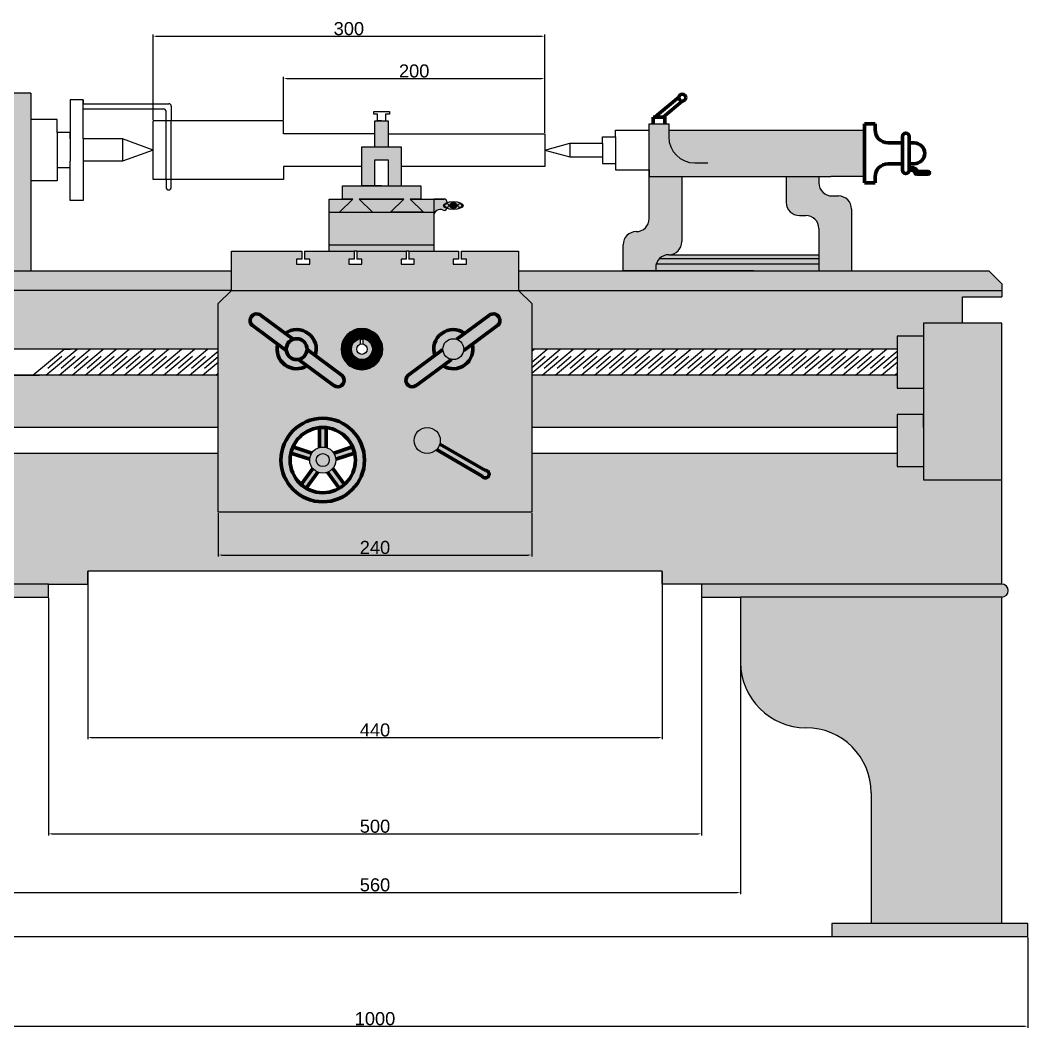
# Model space of a CAD drawing. Header units: millimetres. Extents: x 1490 to 5946, y 485 to 2657.
# Drawn here: x 3081 to 3853, y 1231 to 2003 of the extents above; entities that cross this region are included whole.
import ezdxf

# ---------------------------------------------------------------- set-up
doc = ezdxf.new("R2010")
doc.units = ezdxf.units.MM
for name, color, linetype in [('dead end', 5, 'Continuous'), ('gears', 210, 'Continuous'), ('job', 2, 'Continuous')]:
    doc.layers.add(name, color=color, linetype=linetype)
doc.layers.add('ends', color=4, linetype='Continuous', lineweight=106)
doc.styles.get("Standard").update_dxf_attribs({"font": 'arial.ttf'})
doc.dimstyles.new('ISO-25', dxfattribs={"dimtxt": 10, "dimasz": 2.5, "dimexe": 1.25, "dimexo": 0.625, "dimtad": 1, "dimtxsty": 'Standard', "dimcen": 2.5, "dimadec": 0, "dimazin": 0, "dimtfac": 1, "dimtmove": 0, "dimatfit": 3, "dimfxl": 1, "dimarcsym": 0})

# ---------------------------------------------------------------- blocks, each defined once
blk = doc.blocks.new('*U7')
for p, q in [((-2.5, 7.6), (-2.5, -7.6)), ((2.5, 7.6), (2.5, -7.6))]:
    blk.add_line(p, q)
blk = doc.blocks.new('*U8')
at = {"layer": 'ends', "color": 0, "linetype": 'ByBlock', "lineweight": -2, "transparency": 16777216}
blk.add_blockref('*U7', (3312.65, 1683.05), dxfattribs=at)
for p, rotation in [((3296.21, 1671.11), 72), ((3329.08, 1671.11), 288), ((3302.49, 1651.8), 144), ((3322.8, 1651.8), 216)]:
    blk.add_blockref('*U7', p, dxfattribs=dict(at, rotation=rotation))
blk = doc.blocks.new('*U9')
blk.add_line((0, -2.5), (0, 2.5))
blk = doc.blocks.new('*U10')
at = {"layer": 'ends', "color": 0, "linetype": 'ByBlock', "lineweight": -2, "transparency": 16777216}
for p, rotation in [((3335.62, 1758.58), 42.00000000000001), ((3336.47, 1759.27), 36), ((3337.4, 1759.87), 30), ((3338.37, 1760.37), 23.99999999999997), ((3339.4, 1760.76), 17.99999999999999), ((3340.46, 1761.05), 11.99999999999999), ((3341.55, 1761.22), 5.999999999999904), ((3343.74, 1761.22), 354.0000000000001), ((3344.83, 1761.05), 348.0000000000001), ((3345.89, 1760.76), 342), ((3346.92, 1760.37), 336), ((3347.9, 1759.87), 329.9999999999999), ((3348.82, 1759.27), 324), ((3349.67, 1758.58), 318), ((3332.37, 1752.96), 77.99999999999999), ((3332.66, 1754.02), 72), ((3333.05, 1755.05), 66.00000000000001), ((3333.55, 1756.02), 59.99999999999999), ((3334.15, 1756.95), 54), ((3334.84, 1757.8), 47.99999999999999), ((3350.45, 1757.8), 312), ((3351.14, 1756.95), 306), ((3351.74, 1756.02), 299.9999999999999), ((3352.24, 1755.05), 294), ((3352.63, 1754.02), 288), ((3352.92, 1752.96), 282), ((3332.15, 1750.77), 90), ((3332.2, 1751.87), 84.00000000000003), ((3332.2, 1749.68), 95.99999999999999), ((3332.37, 1748.59), 102), ((3332.66, 1747.53), 108), ((3333.05, 1746.5), 114), ((3333.55, 1745.52), 120), ((3334.15, 1744.6), 126), ((3334.84, 1743.75), 132), ((3335.62, 1742.97), 138), ((3349.67, 1742.97), 222.0000000000001), ((3350.45, 1743.75), 228), ((3351.14, 1744.6), 234), ((3351.74, 1745.52), 240), ((3352.24, 1746.5), 246), ((3352.63, 1747.53), 252), ((3352.92, 1748.59), 258), ((3353.09, 1751.87), 276.0000000000001), ((3353.09, 1749.68), 264), ((3353.15, 1750.77), 270), ((3336.47, 1742.28), 144), ((3337.4, 1741.68), 150), ((3338.37, 1741.18), 156), ((3339.4, 1740.79), 162), ((3340.46, 1740.5), 168.0000000000001), ((3341.55, 1740.33), 174), ((3342.65, 1740.27), 180), ((3343.74, 1740.33), 186), ((3344.83, 1740.5), 192), ((3345.89, 1740.79), 198), ((3346.92, 1741.18), 204), ((3347.9, 1741.68), 210), ((3348.82, 1742.28), 216)]:
    blk.add_blockref('*U9', p, dxfattribs=dict(at, rotation=rotation))
blk.add_blockref('*U9', (3342.65, 1761.27), dxfattribs=at)
blk = doc.blocks.new('*D97')
at = {"color": 0, "lineweight": -2, "transparency": 16777216}
for p, q in [((2852.65, 1300.15), (2852.65, 1230.83)), ((3852.65, 1300.15), (3852.65, 1230.83)), ((2855.15, 1232.08), (3850.15, 1232.08))]:
    blk.add_line(p, q, dxfattribs=at)
at = {"color": 0, "transparency": 16777216}
for points in [[(2855.15, 1232.5), (2855.15, 1231.66), (2852.65, 1232.08)], [(3850.15, 1232.5), (3850.15, 1231.66), (3852.65, 1232.08)]]:
    blk.add_solid(points, dxfattribs=at)
at = {"layer": 'Defpoints', "color": 0, "transparency": 16777216}
for p in [(2852.65, 1300.77), (3852.65, 1300.77), (3852.65, 1232.08)]:
    blk.add_point(p, dxfattribs=at)
at = {"color": 0, "transparency": 16777216, "insert": (3352.65, 1237.81), "char_height": 10, "attachment_point": 5}
blk.add_mtext('1000', dxfattribs=at)
blk = doc.blocks.new('*D98')
at = {"color": 0, "lineweight": -2, "transparency": 16777216}
for p, q in [((3132.65, 1580.15), (3132.65, 1452.01)), ((3572.65, 1580.15), (3572.65, 1452.01)), ((3135.15, 1453.26), (3570.15, 1453.26))]:
    blk.add_line(p, q, dxfattribs=at)
at = {"color": 0, "transparency": 16777216}
for points in [[(3135.15, 1453.67), (3135.15, 1452.84), (3132.65, 1453.26)], [(3570.15, 1453.67), (3570.15, 1452.84), (3572.65, 1453.26)]]:
    blk.add_solid(points, dxfattribs=at)
at = {"layer": 'Defpoints', "color": 0, "transparency": 16777216}
for p in [(3132.65, 1580.77), (3572.65, 1580.77), (3572.65, 1453.26)]:
    blk.add_point(p, dxfattribs=at)
at = {"color": 0, "transparency": 16777216, "insert": (3352.65, 1458.99), "char_height": 10, "attachment_point": 5}
blk.add_mtext('440', dxfattribs=at)
blk = doc.blocks.new('*D99')
at = {"color": 0, "lineweight": -2, "transparency": 16777216}
for p, q in [((3102.65, 1560.15), (3102.65, 1378.24)), ((3602.65, 1560.15), (3602.65, 1378.24)), ((3105.15, 1379.49), (3600.15, 1379.49))]:
    blk.add_line(p, q, dxfattribs=at)
at = {"color": 0, "transparency": 16777216}
for points in [[(3105.15, 1379.91), (3105.15, 1379.07), (3102.65, 1379.49)], [(3600.15, 1379.91), (3600.15, 1379.07), (3602.65, 1379.49)]]:
    blk.add_solid(points, dxfattribs=at)
at = {"layer": 'Defpoints', "color": 0, "transparency": 16777216}
for p in [(3102.65, 1560.77), (3602.65, 1560.77), (3602.65, 1379.49)]:
    blk.add_point(p, dxfattribs=at)
at = {"color": 0, "transparency": 16777216, "insert": (3352.65, 1385.22), "char_height": 10, "attachment_point": 5}
blk.add_mtext('500', dxfattribs=at)
blk = doc.blocks.new('*D100')
at = {"color": 0, "lineweight": -2, "transparency": 16777216}
for p, q in [((3072.65, 1560.15), (3072.65, 1333.34)), ((3632.65, 1560.15), (3632.65, 1333.34)), ((3075.15, 1334.59), (3630.15, 1334.59))]:
    blk.add_line(p, q, dxfattribs=at)
at = {"color": 0, "transparency": 16777216}
for points in [[(3075.15, 1335.01), (3075.15, 1334.17), (3072.65, 1334.59)], [(3630.15, 1335.01), (3630.15, 1334.17), (3632.65, 1334.59)]]:
    blk.add_solid(points, dxfattribs=at)
at = {"layer": 'Defpoints', "color": 0, "transparency": 16777216}
for p in [(3072.65, 1560.77), (3632.65, 1560.77), (3632.65, 1334.59)]:
    blk.add_point(p, dxfattribs=at)
at = {"color": 0, "transparency": 16777216, "insert": (3352.65, 1340.32), "char_height": 10, "attachment_point": 5}
blk.add_mtext('560', dxfattribs=at)
blk = doc.blocks.new('*D101')
at = {"color": 0, "lineweight": -2, "transparency": 16777216}
for p, q in [((3232.65, 1625.15), (3232.65, 1591.8)), ((3472.65, 1625.15), (3472.65, 1591.8)), ((3235.15, 1593.05), (3470.15, 1593.05))]:
    blk.add_line(p, q, dxfattribs=at)
at = {"color": 0, "transparency": 16777216}
for points in [[(3235.15, 1593.47), (3235.15, 1592.64), (3232.65, 1593.05)], [(3470.15, 1593.47), (3470.15, 1592.64), (3472.65, 1593.05)]]:
    blk.add_solid(points, dxfattribs=at)
at = {"layer": 'Defpoints', "color": 0, "transparency": 16777216}
for p in [(3232.65, 1625.77), (3472.65, 1625.77), (3472.65, 1593.05)]:
    blk.add_point(p, dxfattribs=at)
at = {"color": 0, "transparency": 16777216, "insert": (3352.65, 1598.79), "char_height": 10, "attachment_point": 5}
blk.add_mtext('240', dxfattribs=at)
blk = doc.blocks.new('*D113')
at = {"color": 0, "lineweight": -2, "transparency": 16777216}
for p, q in [((3182.65, 1926.4), (3182.65, 1991.75)), ((3482.65, 1916.4), (3482.65, 1991.75)), ((3185.15, 1990.5), (3480.15, 1990.5))]:
    blk.add_line(p, q, dxfattribs=at)
at = {"color": 0, "transparency": 16777216}
for points in [[(3185.15, 1990.92), (3185.15, 1990.09), (3182.65, 1990.5)], [(3480.15, 1990.92), (3480.15, 1990.09), (3482.65, 1990.5)]]:
    blk.add_solid(points, dxfattribs=at)
at = {"layer": 'Defpoints', "color": 0, "transparency": 16777216}
for p in [(3482.65, 1990.5), (3182.65, 1925.77), (3482.65, 1915.77)]:
    blk.add_point(p, dxfattribs=at)
at = {"color": 0, "transparency": 16777216, "insert": (3332.65, 1996.24), "char_height": 10, "attachment_point": 5}
blk.add_mtext('300', dxfattribs=at)
blk = doc.blocks.new('*D114')
at = {"color": 0, "lineweight": -2, "transparency": 16777216}
for p, q in [((3282.65, 1926.4), (3282.65, 1959.33)), ((3285.15, 1958.08), (3480.15, 1958.08)), ((3482.65, 1916.4), (3482.65, 1959.33))]:
    blk.add_line(p, q, dxfattribs=at)
at = {"color": 0, "transparency": 16777216}
for points in [[(3285.15, 1958.5), (3285.15, 1957.66), (3282.65, 1958.08)], [(3480.15, 1958.5), (3480.15, 1957.66), (3482.65, 1958.08)]]:
    blk.add_solid(points, dxfattribs=at)
at = {"layer": 'Defpoints', "color": 0, "transparency": 16777216}
for p in [(3482.65, 1958.08), (3282.65, 1925.77), (3482.65, 1915.77)]:
    blk.add_point(p, dxfattribs=at)
at = {"color": 0, "transparency": 16777216, "insert": (3382.65, 1963.81), "char_height": 10, "attachment_point": 5}
blk.add_mtext('200', dxfattribs=at)

msp = doc.modelspace()

# ---------------------------------------------------------------- hatches: boundary and pattern name
at = {"true_color": 0x136734}
h = msp.add_hatch(color=116, dxfattribs=at)
h.dxf.hatch_style = 1
h.paths.add_polyline_path([(3022.645, 1460.775, 0.4142136), (3072.645, 1510.775), (3072.645, 1560.775), (2872.645, 1560.775), (2872.645, 1310.775), (2972.645, 1310.775), (2972.645, 1410.775, -0.4142136)])
h.paths.add_polyline_path([(3832.645, 1560.775), (3632.645, 1560.775), (3632.645, 1510.775, 0.4142136), (3682.645, 1460.775, -0.4142136), (3732.645, 1410.775), (3732.645, 1310.775), (3832.645, 1310.775)])
h.paths.add_polyline_path([(3832.645, 1770.775), (3802.645, 1770.775), (3772.645, 1770.775), (3772.645, 1760.775), (3772.645, 1650.775), (3832.645, 1650.775)])
h.paths.add_polyline_path([(2932.645, 1770.775), (2872.645, 1770.775), (2872.645, 1620.775), (2932.645, 1620.775)])
h.paths.add_polyline_path([(2893.645, 1876.816), (2893.645, 1946.816), (2872.645, 1946.816), (2872.645, 1810.775), (3089.15, 1810.775), (3089.15, 1946.816), (3059.15, 1946.816), (3059.15, 1862.88, -0.5475049), (3002.369, 1826.57)])
h.paths.add_polyline_path([(3727.645, 1918.444), (3577.645, 1918.444), (3577.645, 1923.444), (3562.645, 1923.444), (3562.645, 1918.444), (3562.645, 1883.106), (3587.645, 1883.106), (3701.852, 1883.106), (3727.645, 1883.106)])
h.paths.add_polyline_path([(3717.645, 1853.106), (3717.645, 1858.106, 0.4142136), (3707.645, 1868.106), (3702.645, 1868.106, -0.4142136), (3692.645, 1878.106), (3692.645, 1883.106), (3667.645, 1883.106), (3667.645, 1863.106, 0.4142136), (3677.645, 1853.106), (3682.645, 1853.106, -0.4142136), (3692.645, 1843.106), (3692.645, 1810.775), (3717.645, 1810.775)])
h.paths.add_polyline_path([(3587.645, 1883.106), (3562.645, 1883.106), (3562.645, 1850.775, -0.4142136), (3552.645, 1840.775, 0.4142136), (3542.645, 1830.775), (3542.645, 1810.775), (3562.645, 1810.775), (3567.645, 1810.775), (3567.645, 1813.106, -0.4142136), (3577.645, 1823.106, 0.4142136), (3587.645, 1833.106)])
h.paths.add_polyline_path([(3472.645, 1785.775), (3462.645, 1795.775), (3242.645, 1795.775), (3232.645, 1785.775), (3232.645, 1625.775), (3352.645, 1625.775), (3472.645, 1625.775)])
h.paths.add_polyline_path([(3404.714, 1738.043), (3384.926, 1723.417, -1.1611874), (3378.983, 1731.459), (3398.472, 1745.864, -0.7351149), (3421.498, 1762.884), (3439.675, 1776.319, -1.1611874), (3445.619, 1768.277), (3427.144, 1754.621, -0.6794633)], flags=16)
h.paths.add_polyline_path([(3404.645, 1750.775, -1), (3420.645, 1750.775, -1)], flags=0)
h.paths.add_polyline_path([(3402.645, 1680.775, -0.0680441), (3402.278, 1678.091), (3437.177, 1657.903, -1.7337298), (3434.674, 1653.575), (3399.775, 1673.763, -0.6711771), (3382.645, 1680.775, -1)], flags=16)
h.paths.add_polyline_path([(3327.645, 1750.775, -1), (3357.645, 1750.775, -1)], flags=16)
h.paths.add_polyline_path([(3329.645, 1750.775, -1), (3355.645, 1750.775, -1)], flags=0)
h.paths.add_polyline_path([(3334.645, 1750.775, -1), (3350.645, 1750.775, -1)], flags=0)
h.paths.add_polyline_path([(3338.645, 1750.775, -0.3419987), (3341.645, 1754.648), (3341.645, 1757.584), (3342.645, 1758.775), (3343.645, 1757.584), (3343.645, 1754.648, -0.3419987), (3346.645, 1750.775, -1)], flags=0)
h.paths.add_polyline_path([(3344.645, 1665.775, -1), (3280.645, 1665.775, -1)], flags=16)
h.paths.add_polyline_path([(3337.645, 1665.775, -1), (3287.645, 1665.775, -1)], flags=0)
h.paths.add_polyline_path([(3320.364, 1723.417), (3300.576, 1738.043, -0.6794633), (3278.147, 1754.621), (3259.672, 1768.277, -1.1611874), (3265.616, 1776.319), (3283.792, 1762.884, -0.7351149), (3306.819, 1745.864), (3326.308, 1731.459, -1.1611874)], flags=16)
h.paths.add_polyline_path([(3322.645, 1665.775, -1), (3302.645, 1665.775, -1)], flags=0)
h.paths.add_polyline_path([(3317.645, 1665.775, -1), (3307.645, 1665.775, -1)], flags=0)
h.paths.add_polyline_path([(3284.645, 1750.775, -1), (3300.645, 1750.775, -1)], flags=0)
h.paths.add_polyline_path([(3462.645, 1825.775), (3418.645, 1825.775), (3418.645, 1819.775), (3422.645, 1819.775), (3422.645, 1815.775), (3412.645, 1815.775), (3412.645, 1819.775), (3416.645, 1819.775), (3416.645, 1825.775), (3378.645, 1825.775), (3378.645, 1819.775), (3382.645, 1819.775), (3382.645, 1815.775), (3372.645, 1815.775), (3372.645, 1819.775), (3376.645, 1819.775), (3376.645, 1825.775), (3338.645, 1825.775), (3338.645, 1819.775), (3342.645, 1819.775), (3342.645, 1815.775), (3332.645, 1815.775), (3332.645, 1819.775), (3336.645, 1819.775), (3336.645, 1825.775), (3298.645, 1825.775), (3298.645, 1819.775), (3302.645, 1819.775), (3302.645, 1815.775), (3292.645, 1815.775), (3292.645, 1819.775), (3296.645, 1819.775), (3296.645, 1825.775), (3242.645, 1825.775), (3242.645, 1795.775), (3462.645, 1795.775)])
h.paths.add_polyline_path([(3397.645, 1830.775), (3317.645, 1830.775), (3317.645, 1825.775), (3336.645, 1825.775), (3338.645, 1825.775), (3376.645, 1825.775), (3378.645, 1825.775), (3397.645, 1825.775)])
h.paths.add_polyline_path([(3397.645, 1855.775), (3317.645, 1855.775), (3317.645, 1830.775), (3397.645, 1830.775)])
h.paths.add_polyline_path([(3397.645, 1865.775), (3379.645, 1865.775), (3389.702, 1855.775), (3397.645, 1855.775)])
h.paths.add_polyline_path([(3374.645, 1865.775), (3357.645, 1865.775), (3340.645, 1865.775), (3350.677, 1855.775), (3364.614, 1855.775)], flags=17)
h.paths.add_polyline_path([(3335.645, 1865.775), (3317.645, 1865.775), (3317.645, 1855.775), (3325.589, 1855.775)])
edge = h.paths.add_edge_path()
edge.add_ellipse((3412.645, 1860.775), major_axis=(-7.5, 0), ratio=0.4, start_angle=311.810315, end_angle=407.440323, ccw=False)
edge.add_line((3407.645, 1863.011), (3407.645, 1863.775))
edge.add_arc((3405.645, 1863.775), 2, 0, 90)
edge.add_line((3405.645, 1865.775), (3397.645, 1865.775))
edge.add_line((3397.645, 1865.775), (3397.645, 1855.775))
edge.add_line((3397.645, 1855.775), (3397.645, 1852.775))
edge.add_arc((3402.645, 1852.775), 5, 64.623066, 180, ccw=False)
edge.add_arc((3405.645, 1859.1), 2, 244.623066, 344.505994)
h.paths.add_polyline_path([(3372.645, 1905.775), (3342.645, 1905.775), (3342.645, 1875.775), (3352.645, 1875.775), (3352.645, 1895.775), (3362.645, 1895.775), (3362.645, 1875.775), (3372.645, 1875.775)])
h.paths.add_polyline_path([(3387.645, 1875.775), (3327.645, 1875.775), (3327.645, 1865.775), (3335.645, 1865.775), (3325.589, 1855.775), (3350.677, 1855.775), (3340.645, 1865.775), (3357.645, 1865.775), (3374.645, 1865.775), (3364.614, 1855.775), (3389.702, 1855.775), (3379.645, 1865.775), (3387.645, 1865.775)])
h.paths.add_polyline_path([(3362.645, 1925.775), (3352.645, 1925.775), (3352.645, 1905.775), (3362.645, 1905.775)])
h.paths.add_polyline_path([(3242.645, 1810.775), (2872.645, 1810.775), (2872.645, 1795.775), (3242.645, 1795.775)])
h.paths.add_polyline_path([(3822.645, 1810.775), (3462.645, 1810.775), (3462.645, 1795.775), (3832.645, 1795.775), (3832.645, 1800.775)])
h.paths.add_polyline_path([(2902.645, 1790.775), (2887.645, 1790.775), (2872.645, 1790.775), (2872.645, 1770.775), (2902.645, 1770.775)], flags=17)
h.paths.add_polyline_path([(3832.645, 1650.775), (3772.645, 1650.775), (3772.645, 1660.775), (3752.645, 1660.775), (3752.645, 1670.775), (3472.645, 1670.775), (3472.645, 1625.775), (3352.645, 1625.775), (3232.645, 1625.775), (3232.645, 1670.775), (3007.645, 1670.775), (3007.645, 1665.775), (2997.645, 1665.775), (2997.645, 1660.775), (2992.645, 1660.775), (2992.645, 1665.775), (2962.645, 1665.775), (2962.645, 1650.775), (2952.645, 1650.775), (2952.645, 1665.775), (2942.645, 1665.775), (2942.645, 1660.775), (2932.645, 1660.775), (2932.645, 1620.775), (2872.645, 1620.775), (2872.645, 1570.775), (3102.645, 1570.775), (3132.645, 1570.775), (3132.645, 1580.775), (3572.645, 1580.775), (3572.645, 1570.775), (3602.645, 1570.775), (3832.645, 1570.775)])
h.paths.add_polyline_path([(3772.645, 1720.775), (3752.645, 1720.775), (3752.645, 1730.775), (3472.645, 1730.775), (3472.645, 1690.775), (3752.645, 1690.775), (3752.645, 1700.775), (3772.645, 1700.775)])
h.paths.add_polyline_path([(3772.645, 1770.775), (3802.645, 1770.775), (3802.645, 1790.775), (3817.645, 1790.775), (3832.645, 1790.775), (3832.645, 1795.775), (3462.645, 1795.775), (3472.645, 1785.775), (3472.645, 1750.775), (3752.645, 1750.775), (3752.645, 1760.775), (3772.645, 1760.775)])
h.paths.add_polyline_path([(3232.645, 1785.775), (3242.645, 1795.775), (2872.645, 1795.775), (2872.645, 1790.775), (2887.645, 1790.775), (2902.645, 1790.775), (2902.645, 1770.775), (2932.645, 1770.775), (2932.645, 1760.775), (2942.645, 1760.775), (2942.645, 1750.775), (2952.645, 1750.775), (2952.645, 1770.775), (2962.645, 1770.775), (2962.645, 1750.775), (2982.645, 1750.775), (2982.645, 1751.775), (2982.645, 1755.775), (2990.645, 1755.775), (2990.645, 1750.775), (3232.645, 1750.775)])
h.paths.add_polyline_path([(3232.645, 1730.775), (2990.645, 1730.775), (2990.645, 1725.775), (2982.645, 1725.775), (2982.645, 1730.775), (2962.645, 1730.775), (2962.645, 1710.775), (2962.645, 1709.775), (2962.645, 1695.775), (2992.645, 1695.775), (2992.645, 1700.775), (2997.645, 1700.775), (2997.645, 1695.775), (3007.645, 1695.775), (3007.645, 1690.775), (3232.645, 1690.775)])
h.paths.add_polyline_path([(2202.645, 1460.775), (2202.645, 1510.775), (2202.645, 1560.775), (1952.645, 1560.775), (1952.645, 1510.775), (1952.645, 1460.775, -0.3178372), (1885.979, 1366.494, 0.3178372), (1852.645, 1319.354), (1852.645, 1310.775), (1952.645, 1310.775, -0.4142136), (1982.645, 1340.775), (2172.645, 1340.775, -0.4142136), (2202.645, 1310.775), (2302.645, 1310.775), (2302.645, 1319.354, 0.3178372), (2269.312, 1366.494, -0.3178372)])
h.paths.add_polyline_path([(2116.147, 1410.775), (2039.144, 1410.775, -0.5194863), (2010.918, 1450.94, 0.0642696), (2018.094, 1483.44, -0.3883978), (2047.975, 1510.775), (2107.315, 1510.775, -0.3883978), (2137.197, 1483.44, 0.0642696), (2144.372, 1450.94, -0.5194863)], flags=16)
h.paths.add_polyline_path([(2202.645, 1585.775), (1952.645, 1585.775), (1952.645, 1570.775), (2202.645, 1570.775)])
h.paths.add_polyline_path([(2056.808, 1923.683), (2076.999, 1925.722, -0.0564329), (2079.249, 1925.695), (2099.385, 1923.169, 0.7031711)])
h.paths.add_polyline_path([(2227.645, 1785.775), (2157.645, 1785.775), (2157.645, 1729.794, -0.1542903), (2157.65, 1729.251), (2157.645, 1729.237), (2157.645, 1724.911, -0.0103239), (2159.248, 1724.258, 0.3508659), (2159.73, 1724.39), (2162.183, 1727.766, -0.3994031), (2163.402, 1727.991, 0.0094921), (2165.274, 1726.821, -0.3994031), (2165.606, 1725.626), (2163.869, 1722.359, 0.4006748), (2164.019, 1721.827, -0.0156435), (2166.231, 1720.42, 0.3508659), (2166.729, 1720.459), (2169.776, 1723.309, -0.3994031), (2171.016, 1723.299), (2197.491, 1760.775), (2227.491, 1760.775)])
h.paths.add_polyline_path([(2227.491, 1760.775), (2197.491, 1760.775), (2171.016, 1723.299, 0.0094921), (2172.633, 1721.797, -0.3994031), (2172.733, 1720.561), (2170.409, 1717.681, 0.4006748), (2170.455, 1717.131, -0.0156435), (2172.362, 1715.331, 0.3508659), (2172.858, 1715.274), (2176.389, 1717.496, -0.3994031), (2177.605, 1717.252, 0.0094921), (2178.908, 1715.47, -0.3994031), (2178.773, 1714.238), (2175.946, 1711.85, 0.4006748), (2175.887, 1711.301, -0.0156435), (2177.418, 1709.173, 0.3508659), (2177.895, 1709.023), (2181.783, 1710.537, -0.3994031), (2182.93, 1710.067, 0.0094921), (2183.873, 1708.071, -0.3994031), (2183.507, 1706.886), (2180.279, 1705.077, 0.4006748), (2180.117, 1704.549, -0.0156435), (2181.218, 1702.169, 0.3508659), (2181.658, 1701.932), (2185.762, 1702.683, -0.3994031), (2186.8, 1702.004, 0.0094921), (2187.347, 1699.866, -0.3994031), (2186.763, 1698.772), (2183.252, 1697.606, 0.4006748), (2182.993, 1697.118, -0.0156435), (2183.623, 1694.573, 0.3508659), (2184.011, 1694.257), (2188.183, 1694.217, -0.3994031), (2189.073, 1693.355, 0.0094921), (2189.206, 1691.151, -0.3994031), (2188.426, 1690.187), (2184.757, 1689.707, 0.4006748), (2184.41, 1689.277, -0.0156435), (2184.548, 1686.659, 0.3508659), (2184.868, 1686.275), (2188.957, 1685.447, -0.3994031), (2189.669, 1684.431, 0.0094921), (2189.382, 1682.242, -0.3994031), (2188.434, 1681.444), (2184.74, 1681.667, 0.4006748), (2184.319, 1681.31, -0.0156435), (2183.958, 1678.713, 0.3508659), (2184.2, 1678.276), (2188.058, 1676.688, -0.3994031), (2188.565, 1675.556, 0.0094921), (2187.869, 1673.461, -0.3994031), (2186.786, 1672.856), (2183.202, 1673.774, 0.4006748), (2182.72, 1673.504, -0.0156435), (2181.875, 1671.022, 0.3508659), (2182.03, 1670.547), (2185.518, 1668.258, -0.3994031), (2185.801, 1667.05, 0.0094921), (2184.721, 1665.125, -0.3994031), (2183.544, 1664.736), (2182.78, 1665.097), (2185.137, 1662.229, 0.3806755), (2185.662, 1662.147, -0.0194166), (2187.759, 1663.385, 0.3046713), (2187.967, 1663.78), (2187.472, 1668.403, -0.3508659), (2187.674, 1668.718, 0.0156435), (2190.135, 1669.642, -0.4006748), (2190.521, 1669.491), (2192.266, 1665.753, 0.3806755), (2192.754, 1665.542, -0.0194166), (2195.093, 1666.22, 0.3046713), (2195.393, 1666.55), (2196.063, 1671.151, -0.3508659), (2196.337, 1671.407, 0.0156435), (2198.95, 1671.689, -0.4006748), (2199.287, 1671.447), (2200.047, 1667.392, 0.3806755), (2200.468, 1667.067, -0.0194166), (2202.902, 1667.141, 0.3046713), (2203.274, 1667.387), (2205.068, 1671.676, -0.3508659), (2205.397, 1671.856, 0.0156435), (2207.998, 1671.48, -0.4006748), (2208.263, 1671.162), (2207.991, 1667.045, 0.3806755), (2208.318, 1666.625, -0.0194166), (2210.694, 1666.092, 0.3046713), (2211.116, 1666.237), (2213.92, 1669.946, -0.3508659), (2214.283, 1670.038, 0.0156435), (2216.709, 1669.027, -0.4006748), (2216.887, 1668.653), (2215.6, 1664.733, 0.3806755), (2215.812, 1664.245, -0.0194166), (2217.981, 1663.138, 0.3046713), (2218.426, 1663.174), (2222.064, 1666.069, -0.3508659), (2222.439, 1666.067, 0.0156435), (2224.537, 1664.484, -0.4006748), (2224.616, 1664.078), (2222.395, 1660.602, 0.3806755), (2222.479, 1660.076, -0.0194166), (2224.304, 1658.464, 0.3046713), (2224.744, 1658.389), (2226.866, 1659.338)])
h.paths.add_polyline_path([(2231.231, 1808.885), (2193.231, 1808.885), (2193.231, 1816.885), (2139.684, 1816.885), (2151.231, 1796.885), (2231.231, 1796.885)])
h.paths.add_polyline_path([(2231.231, 1816.885), (2193.231, 1816.885), (2193.231, 1808.885), (2231.231, 1808.885)], flags=17)
edge = h.paths.add_edge_path()
edge.add_arc((1879.86, 1678.653), 118, 308.084363, 363.460146)
edge.add_arc((2275.43, 1678.653), 118, 216.377875, 231.915637)
at = {"true_color": 0xf1eb1f}
h = msp.add_hatch(color=2, dxfattribs=at)
h.paths.add_polyline_path([(2942.645, 1760.775), (2932.645, 1760.775), (2932.645, 1750.775), (2932.645, 1720.775), (2942.645, 1720.775)])
h.paths.add_polyline_path([(2952.645, 1750.775), (2942.645, 1750.775), (2942.645, 1730.775), (2952.645, 1730.775)])
h.paths.add_polyline_path([(2952.645, 1695.775), (2942.645, 1695.775), (2942.645, 1665.775), (2952.645, 1665.775)])
h.paths.add_polyline_path([(2942.645, 1700.775), (2932.645, 1700.775), (2932.645, 1660.775), (2942.645, 1660.775)])
h.paths.add_polyline_path([(3772.645, 1760.775), (3752.645, 1760.775), (3752.645, 1730.775), (3752.645, 1720.775), (3772.645, 1720.775)])
h.paths.add_polyline_path([(3772.645, 1700.775), (3752.645, 1700.775), (3752.645, 1660.775), (3772.645, 1660.775)])
h.paths.add_polyline_path([(3692.645, 1823.106), (3577.645, 1823.106, 0.1989124), (3570.574, 1820.177), (3692.645, 1820.177)])
h.paths.add_polyline_path([(3692.645, 1820.177), (3570.574, 1820.177, 0.1261295), (3568.045, 1815.903), (3692.645, 1815.903)])
h.paths.add_polyline_path([(3692.645, 1815.903), (3568.045, 1815.903, 0.0710015), (3567.645, 1813.106), (3567.645, 1810.775), (3642.645, 1810.775), (3692.645, 1810.775)])
h.paths.add_polyline_path([(3059.15, 1926.816), (3049.15, 1926.816), (3049.15, 1878.796), (3059.15, 1878.796)])
h.paths.add_polyline_path([(2837.645, 1921.816, 1), (2832.645, 1921.816), (2832.645, 1891.816, 1), (2837.645, 1891.816)])
h.paths.add_polyline_path([(2872.645, 1810.775), (2872.645, 1822.775), (2862.645, 1822.775), (2862.645, 1782.775), (2872.645, 1782.775), (2872.645, 1790.775), (2872.645, 1795.775)])
h.paths.add_polyline_path([(2842.645, 1812.775), (2837.645, 1812.775), (2837.645, 1809.775), (2837.645, 1792.775), (2842.645, 1792.775)])
h.paths.add_polyline_path([(2847.645, 1812.775), (2847.645, 1818.775), (2842.645, 1818.775), (2842.645, 1786.775), (2847.645, 1786.775), (2847.645, 1792.775)])
h.paths.add_polyline_path([(2837.645, 1809.775), (2829.645, 1809.775), (2829.645, 1795.775), (2837.645, 1795.775)])
h.paths.add_polyline_path([(3102.645, 1570.775), (2872.645, 1570.775, 1), (2872.645, 1560.775), (3072.645, 1560.775), (3102.645, 1560.775)])
h.paths.add_polyline_path([(3832.645, 1570.775), (3602.645, 1570.775), (3602.645, 1560.775), (3632.645, 1560.775), (3832.645, 1560.775, 1)])
h.paths.add_polyline_path([(3002.645, 1310.775), (2852.645, 1310.775), (2852.645, 1300.775), (3002.645, 1300.775)])
h.paths.add_polyline_path([(3852.645, 1310.775), (3702.645, 1310.775), (3702.645, 1300.775), (3852.645, 1300.775)])
h.paths.add_polyline_path([(2202.645, 1570.775), (1952.645, 1570.775, 1), (1952.645, 1560.775), (2202.645, 1560.775, 1)])
h.paths.add_polyline_path([(2302.645, 1310.775), (2202.645, 1310.775, 1), (2202.645, 1300.775), (2302.645, 1300.775, 1)])
h.paths.add_polyline_path([(1952.645, 1310.775), (1852.645, 1310.775, 1), (1852.645, 1300.775), (1952.645, 1300.775, 1)])
h.paths.add_polyline_path([(2052.645, 1785.775, 1), (2102.645, 1785.775, 1)])
h.paths.add_polyline_path([(2087.645, 1785.775, -1), (2067.645, 1785.775, -1)], flags=16)
at = {"true_color": 0x5e67af}
h = msp.add_hatch(color=165, dxfattribs=at)
edge = h.paths.add_edge_path()
edge.add_ellipse((3412.645, 1860.775), major_axis=(-7.5, 0), ratio=0.4, start_angle=0, end_angle=360)
h.paths.add_polyline_path([(3406.145, 1860.775, -1), (3409.145, 1860.775, -1)], flags=16)
h.paths.add_polyline_path([(3410.145, 1860.775, -1), (3415.145, 1860.775, -1)], flags=16)
h.paths.add_polyline_path([(3416.145, 1860.775, -1), (3419.145, 1860.775, -1)], flags=16)
at = {"true_color": 0xf26722}
h = msp.add_hatch(color=30, dxfattribs=at)
h.paths.add_polyline_path([(3409.145, 1860.775, 1), (3406.145, 1860.775, 1)])
h.paths.add_polyline_path([(3419.145, 1860.775, 1), (3416.145, 1860.775, 1)])
at = {"true_color": 0x642165}
msp.add_hatch(color=219, dxfattribs=at).paths.add_polyline_path([(3410.145, 1860.775, 1), (3415.145, 1860.775, 1)])
at = {"true_color": 0x5e67af}
h = msp.add_hatch(color=165, dxfattribs=at)
h.paths.add_polyline_path([(3265.616, 1776.319, 1), (3258.465, 1769.169), (3284.708, 1749.772, -0.0314483), (3284.645, 1750.775, -0.317634), (3289.973, 1758.315)])
h.paths.add_polyline_path([(3300.638, 1750.433, -0.3526045), (3294.015, 1742.893), (3320.364, 1723.417, 1), (3327.514, 1730.568)])
h.paths.add_polyline_path([(3300.576, 1738.043, -0.6794633), (3278.147, 1754.621), (3284.708, 1749.772, -0.0314483), (3284.645, 1750.775, -1), (3300.645, 1750.775, -0.3646796), (3294.015, 1742.893)])
h.paths.add_polyline_path([(3283.792, 1762.884), (3289.973, 1758.315, -0.5178722), (3300.645, 1750.775, -0.0106993), (3300.638, 1750.433), (3306.819, 1745.864, 0.7351149)])
h.paths.add_polyline_path([(3411.276, 1742.893, -0.3526045), (3404.653, 1750.433), (3377.776, 1730.568, 1), (3384.926, 1723.417)])
h.paths.add_polyline_path([(3421.498, 1762.884, 0.7351149), (3398.472, 1745.864), (3404.653, 1750.433, -0.0106993), (3404.645, 1750.775, -0.5178722), (3415.318, 1758.315)])
h.paths.add_polyline_path([(3446.825, 1769.169, 1), (3439.675, 1776.319), (3415.318, 1758.315, -0.317634), (3420.645, 1750.775, -0.0314483), (3420.582, 1749.772)])
h.paths.add_polyline_path([(3427.144, 1754.621), (3420.582, 1749.772, -0.4278334), (3411.276, 1742.893), (3404.714, 1738.043, 0.6794633)])
h.paths.add_polyline_path([(3357.645, 1750.775, 1), (3327.645, 1750.775, 1)])
h.paths.add_polyline_path([(3329.645, 1750.775, -1), (3355.645, 1750.775, -1)], flags=16)
h.paths.add_polyline_path([(3334.645, 1750.775, -1), (3350.645, 1750.775, -1)], flags=0)
h.paths.add_polyline_path([(3338.645, 1750.775, -0.3419987), (3341.645, 1754.648), (3341.645, 1757.584), (3342.645, 1758.775), (3343.645, 1757.584), (3343.645, 1754.648, -0.3419987), (3346.645, 1750.775, -1)], flags=0)
h.paths.add_polyline_path([(3280.645, 1665.775, 1), (3344.645, 1665.775, 1)])
h.paths.add_polyline_path([(3337.645, 1665.775, -1), (3287.645, 1665.775, -1)], flags=16)
h.paths.add_polyline_path([(3322.645, 1665.775, -1), (3302.645, 1665.775, -1)], flags=0)
h.paths.add_polyline_path([(3317.645, 1665.775, -1), (3307.645, 1665.775, -1)], flags=0)
h.paths.add_polyline_path([(3402.645, 1680.775, 1), (3382.645, 1680.775, 1)])
at = {"true_color": 0xf8991e}
h = msp.add_hatch(color=30, dxfattribs=at)
h.paths.add_polyline_path([(3300.645, 1750.775, 1), (3284.645, 1750.775, 1)])
h.paths.add_polyline_path([(3404.645, 1750.775, 1), (3420.645, 1750.775, 1)])
h.paths.add_polyline_path([(3307.645, 1665.775, 1), (3317.645, 1665.775, 1)])
h.paths.add_polyline_path([(3402.645, 1680.775, 1), (3382.645, 1680.775, 1)])
at = {"true_color": 0x5e67af}
h = msp.add_hatch(color=165, dxfattribs=at)
h.paths.add_polyline_path([(3402.278, 1678.091, -0.1270167), (3399.775, 1673.763), (3434.674, 1653.575, 1.7337298), (3437.177, 1657.903)])
h.paths.add_polyline_path([(3337.075, 1671.084, 0.0501256), (3335.53, 1675.839), (3321.081, 1671.145, -0.1270167), (3322.626, 1666.389)], flags=17)
h.paths.add_polyline_path([(3315.145, 1690.65, 0.0501256), (3310.145, 1690.65), (3310.145, 1675.457, -0.1270167), (3315.145, 1675.457)])
h.paths.add_polyline_path([(3310.145, 1675.457), (3310.145, 1690.65, 0.3851704), (3287.645, 1665.775, 1), (3337.645, 1665.775, 0.0535491), (3337.075, 1671.084), (3322.626, 1666.389, -0.015371), (3322.645, 1665.775, -1), (3302.645, 1665.775, -0.3419987)])
h.paths.add_polyline_path([(3320.359, 1659.411, -0.1270167), (3316.314, 1656.472), (3325.244, 1644.181, 0.0501256), (3329.289, 1647.12)], flags=17)
h.paths.add_polyline_path([(3308.977, 1656.472, -0.1270167), (3304.932, 1659.411), (3296.002, 1647.12, 0.0501256), (3300.047, 1644.181)], flags=17)
h.paths.add_polyline_path([(3316.314, 1656.472, -0.1900593), (3308.977, 1656.472), (3300.047, 1644.181, 0.2703903), (3325.244, 1644.181)], flags=17)
h.paths.add_polyline_path([(3304.932, 1659.411, -0.1741794), (3302.645, 1665.775, -0.015371), (3302.664, 1666.389), (3288.216, 1671.084, 0.0535491), (3287.645, 1665.775, 0.2137464), (3296.002, 1647.12)], flags=17)
h.paths.add_polyline_path([(3310.145, 1690.65, 0.2703903), (3289.761, 1675.839), (3304.209, 1671.145, -0.1900593), (3310.145, 1675.457)], flags=17)
h.paths.add_polyline_path([(3337.645, 1665.775, 0.0535491), (3337.075, 1671.084), (3322.626, 1666.389, -0.015371), (3322.645, 1665.775, -0.1741794), (3320.359, 1659.411), (3329.289, 1647.12, 0.2137464)], flags=17)
h = msp.add_hatch(color=165, dxfattribs=at)
h.paths.add_polyline_path([(3320.359, 1659.411, -0.1270167), (3316.314, 1656.472), (3325.244, 1644.181, 0.0501256), (3329.289, 1647.12)])
h.paths.add_polyline_path([(3296.002, 1647.12, 0.0501256), (3300.047, 1644.181), (3308.977, 1656.472, -0.1270167), (3304.932, 1659.411)])

# ---------------------------------------------------------------- linework, layer by layer
for p, q in [((3089.15, 1946.816), (3059.15, 1946.816)), ((3089.15, 1946.816), (3089.15, 1810.775)), ((3351.645, 1930.775), (3351.645, 1932.775)), ((3351.645, 1932.775), (3363.645, 1932.775)), ((3354.645, 1930.775), (3351.645, 1930.775)), ((3354.645, 1925.775), (3354.645, 1930.775)), ((3363.645, 1930.775), (3360.645, 1930.775)), ((3360.645, 1930.775), (3360.645, 1925.775)), ((3363.645, 1932.775), (3363.645, 1930.775)), ((3352.645, 1905.775), (3352.645, 1925.775)), ((3352.645, 1925.775), (3362.645, 1925.775)), ((3357.645, 1925.775), (3354.645, 1925.775)), ((3362.645, 1925.775), (3362.645, 1905.775)), ((3562.645, 1918.444), (3562.645, 1923.444)), ((3562.645, 1923.444), (3577.645, 1923.444)), ((3562.645, 1923.444), (3565.645, 1923.444)), ((3577.645, 1923.444), (3577.645, 1918.444)), ((3562.645, 1850.775), (3562.645, 1918.444)), ((3577.645, 1918.444), (3675.913, 1918.444)), ((3577.645, 1918.444), (3577.645, 1913.444)), ((3577.645, 1918.444), (3727.645, 1918.444)), ((3342.645, 1875.775), (3342.645, 1905.775)), ((3342.645, 1905.775), (3372.645, 1905.775)), ((3372.645, 1905.775), (3372.645, 1875.775)), ((3352.645, 1875.775), (3352.645, 1895.775)), ((3352.645, 1895.775), (3362.645, 1895.775)), ((3362.645, 1895.775), (3362.645, 1875.775)), ((3597.645, 1893.444), (3607.645, 1893.444)), ((3562.645, 1888.106), (3562.645, 1883.106)), ((3562.645, 1883.106), (3701.852, 1883.106)), ((3562.645, 1883.106), (3587.645, 1883.106)), ((3587.645, 1883.106), (3587.645, 1833.106)), ((3587.645, 1883.106), (3667.645, 1883.106)), ((3667.645, 1883.106), (3667.645, 1863.106)), ((3692.645, 1883.106), (3692.645, 1878.106)), ((3727.645, 1883.106), (3701.852, 1883.106)), ((3327.645, 1865.775), (3327.645, 1875.775)), ((3327.645, 1875.775), (3387.645, 1875.775)), ((3357.645, 1875.775), (3342.645, 1875.775)), ((3387.645, 1875.775), (3387.645, 1865.775)), ((3317.645, 1825.775), (3317.645, 1865.775)), ((3317.645, 1865.775), (3335.645, 1865.775)), ((3335.645, 1865.775), (3325.589, 1855.775)), ((3327.645, 1865.775), (3335.645, 1865.775)), ((3335.645, 1865.775), (3327.645, 1865.775)), ((3357.645, 1865.775), (3340.645, 1865.775)), ((3340.645, 1865.775), (3350.677, 1855.775)), ((3340.645, 1865.775), (3374.645, 1865.775)), ((3374.645, 1865.775), (3357.645, 1865.775)), ((3374.645, 1865.775), (3364.614, 1855.775)), ((3387.645, 1865.775), (3379.645, 1865.775)), ((3379.645, 1865.775), (3389.702, 1855.775)), ((3379.645, 1865.775), (3397.645, 1865.775)), ((3397.645, 1865.775), (3397.645, 1825.775)), ((3397.645, 1865.775), (3397.645, 1860.775)), ((3397.645, 1865.775), (3405.645, 1865.775)), ((3405.645, 1865.775), (3397.645, 1865.775)), ((3407.645, 1863.775), (3407.645, 1863.011)), ((3702.645, 1868.106), (3707.645, 1868.106)), ((3317.645, 1855.775), (3397.645, 1855.775)), ((3325.589, 1855.775), (3350.677, 1855.775)), ((3389.702, 1855.775), (3364.614, 1855.775)), ((3677.645, 1853.106), (3682.645, 1853.106)), ((3717.645, 1858.106), (3717.645, 1853.106)), ((3717.645, 1853.106), (3717.645, 1810.775)), ((3552.645, 1840.775), (3552.645, 1840.775)), ((3692.645, 1843.106), (3692.645, 1810.775)), ((3317.645, 1825.775), (3317.645, 1830.775)), ((3317.645, 1830.775), (3397.645, 1830.775)), ((3542.645, 1810.775), (3542.645, 1830.775)), ((3242.645, 1795.775), (3242.645, 1825.775)), ((3242.645, 1825.775), (3296.645, 1825.775)), ((3242.645, 1825.775), (3296.645, 1825.775)), ((3296.645, 1825.775), (3296.645, 1819.775)), ((3298.645, 1825.775), (3298.645, 1819.775)), ((3298.645, 1825.775), (3336.645, 1825.775)), ((3336.645, 1825.775), (3336.645, 1819.775)), ((3338.645, 1825.775), (3336.645, 1825.775)), ((3338.645, 1825.775), (3338.645, 1819.775)), ((3338.645, 1825.775), (3376.645, 1825.775)), ((3376.645, 1825.775), (3376.645, 1819.775)), ((3378.645, 1825.775), (3376.645, 1825.775)), ((3378.645, 1825.775), (3378.645, 1819.775)), ((3378.645, 1825.775), (3416.645, 1825.775)), ((3416.645, 1825.775), (3416.645, 1819.775)), ((3418.645, 1825.775), (3418.645, 1819.775)), ((3418.645, 1825.775), (3462.645, 1825.775)), ((3462.645, 1825.775), (3462.645, 1795.775)), ((3577.645, 1823.106), (3577.645, 1823.106)), ((3577.645, 1823.106), (3692.645, 1823.106)), ((3296.645, 1819.775), (3292.645, 1819.775)), ((3292.645, 1819.775), (3292.645, 1815.775)), ((3292.645, 1815.775), (3302.645, 1815.775)), ((3302.645, 1819.775), (3298.645, 1819.775)), ((3302.645, 1815.775), (3302.645, 1819.775)), ((3336.645, 1819.775), (3332.645, 1819.775)), ((3332.645, 1819.775), (3332.645, 1815.775)), ((3332.645, 1815.775), (3342.645, 1815.775)), ((3342.645, 1819.775), (3338.645, 1819.775)), ((3342.645, 1815.775), (3342.645, 1819.775)), ((3376.645, 1819.775), (3372.645, 1819.775)), ((3372.645, 1819.775), (3372.645, 1815.775)), ((3372.645, 1815.775), (3382.645, 1815.775)), ((3382.645, 1819.775), (3378.645, 1819.775)), ((3382.645, 1815.775), (3382.645, 1819.775)), ((3416.645, 1819.775), (3412.645, 1819.775)), ((3412.645, 1819.775), (3412.645, 1815.775)), ((3412.645, 1815.775), (3422.645, 1815.775)), ((3422.645, 1819.775), (3418.645, 1819.775)), ((3422.645, 1815.775), (3422.645, 1819.775)), ((3692.645, 1815.903), (3567.645, 1815.903)), ((3570.574, 1820.177), (3692.645, 1820.177)), ((2872.645, 1810.775), (3242.645, 1810.775)), ((3462.645, 1810.775), (3822.645, 1810.775)), ((3562.645, 1810.775), (3542.645, 1810.775)), ((3642.645, 1810.775), (3562.645, 1810.775)), ((3567.645, 1813.106), (3567.645, 1810.775)), ((3822.645, 1810.775), (3832.645, 1800.775)), ((3832.645, 1800.775), (3832.645, 1795.775)), ((3242.645, 1795.775), (2872.645, 1795.775)), ((3232.645, 1785.775), (3242.645, 1795.775)), ((3242.645, 1795.775), (3462.645, 1795.775)), ((3462.645, 1795.775), (3472.645, 1785.775)), ((3462.645, 1795.775), (3832.645, 1795.775)), ((3832.645, 1795.775), (3832.645, 1790.775)), ((3232.645, 1625.775), (3232.645, 1785.775)), ((3472.645, 1785.775), (3472.645, 1625.775)), ((3802.645, 1770.775), (3802.645, 1790.775)), ((3802.645, 1790.775), (3817.645, 1790.775)), ((3817.645, 1790.775), (3832.645, 1790.775)), ((3832.645, 1770.775), (3772.645, 1770.775)), ((3772.645, 1770.775), (3772.645, 1650.775)), ((3772.645, 1770.775), (3772.645, 1760.775)), ((3832.645, 1770.775), (3802.645, 1770.775)), ((3832.645, 1570.775), (3832.645, 1770.775)), ((3772.645, 1760.775), (3752.645, 1760.775)), ((3342.645, 1758.775), (3341.645, 1757.584)), ((3341.645, 1754.648), (3341.645, 1757.584)), ((3342.645, 1758.775), (3343.645, 1757.584)), ((3343.645, 1754.648), (3343.645, 1757.584)), ((3472.645, 1745.04), (3472.925, 1745.274)), ((3232.201, 1736.275), (3232.645, 1736.649)), ((3750.645, 1730.775), (3752.645, 1732.453)), ((3752.645, 1730.775), (3752.645, 1720.775)), ((3752.645, 1720.775), (3772.645, 1720.775)), ((3772.645, 1690.775), (3772.645, 1700.775)), ((3772.645, 1650.775), (3832.645, 1650.775)), ((3352.645, 1625.775), (3232.645, 1625.775)), ((3472.645, 1625.775), (3352.645, 1625.775)), ((3132.645, 1570.775), (3132.645, 1580.775)), ((3572.645, 1580.775), (3132.645, 1580.775)), ((3572.645, 1570.775), (3572.645, 1580.775)), ((3102.645, 1570.775), (2872.645, 1570.775)), ((3102.645, 1560.775), (3102.645, 1570.775)), ((3102.645, 1570.775), (3132.645, 1570.775)), ((3602.645, 1570.775), (3572.645, 1570.775)), ((3832.645, 1570.775), (3602.645, 1570.775)), ((3602.645, 1570.775), (3602.645, 1560.775)), ((3072.645, 1560.775), (3102.645, 1560.775)), ((3602.645, 1560.775), (3632.645, 1560.775)), ((3832.645, 1560.775), (3632.645, 1560.775)), ((3632.645, 1560.775), (3632.645, 1510.775)), ((3832.645, 1310.775), (3832.645, 1560.775)), ((3682.645, 1460.775), (3682.645, 1460.775)), ((3732.645, 1410.775), (3732.645, 1310.775)), ((3852.645, 1310.775), (3702.645, 1310.775)), ((3702.645, 1310.775), (3702.645, 1300.775)), ((3852.645, 1300.775), (3852.645, 1310.775)), ((2852.645, 1300.775), (3852.645, 1300.775))]:
    msp.add_line(p, q)
for centre, radius in [((3407.645, 1860.775), 1.5), ((3412.645, 1860.775), 2.5), ((3417.645, 1860.775), 1.5), ((3342.645, 1750.775), 8), ((3342.645, 1750.775), 4), ((3412.645, 1750.775), 8), ((3392.645, 1680.775), 10), ((3312.645, 1665.775), 10), ((3312.645, 1665.775), 5)]:
    msp.add_circle(centre, radius)
for centre, radius, start, end in [((3597.645, 1913.444), 20, 180, 270), ((3702.645, 1878.106), 10, 180, 270), ((3405.645, 1863.775), 2, 0, 90), ((3677.645, 1863.106), 10, 180, 270), ((3707.645, 1858.106), 10, 0, 90), ((3402.645, 1852.775), 5, 64.623066, 180), ((3405.645, 1859.1), 2, 244.623066, 344.505994), ((3682.645, 1843.106), 10, 0, 90), ((3552.645, 1850.775), 10, 270, 0), ((3552.645, 1830.775), 10, 90, 180), ((3577.645, 1833.106), 10, 270, 0), ((3577.645, 1813.106), 10, 90, 180), ((3832.645, 1565.775), 5, 270, 90), ((3682.645, 1510.775), 50, 180, 270), ((3682.645, 1410.775), 50, 0, 90)]:
    msp.add_arc(centre, radius, start, end)
msp.add_ellipse((3412.645, 1860.775), major_axis=(-7.5, 0), ratio=0.4)
at = {"layer": 'dead end'}
for p, q in [((3129.15, 1941.816), (3119.15, 1941.816)), ((3119.15, 1941.816), (3119.15, 1911.816)), ((3129.15, 1931.816), (3129.15, 1941.816)), ((3129.15, 1941.816), (3129.15, 1938.816)), ((3129.15, 1938.816), (3194.645, 1938.816)), ((3129.15, 1934.816), (3190.645, 1934.816)), ((3129.15, 1911.816), (3129.15, 1931.816)), ((3192.645, 1880.775), (3192.645, 1932.816)), ((3196.645, 1936.816), (3196.645, 1925.775)), ((3109.15, 1926.816), (3089.15, 1926.816)), ((3109.15, 1916.816), (3109.15, 1926.816)), ((3196.645, 1880.775), (3196.645, 1925.775)), ((3119.15, 1916.816), (3109.15, 1916.816)), ((3109.15, 1916.816), (3109.15, 1889.733)), ((3119.15, 1911.816), (3119.15, 1916.816)), ((3536.966, 1913.444), (3536.966, 1918.444)), ((3536.966, 1918.444), (3562.645, 1918.444)), ((3119.15, 1911.816), (3119.15, 1894.733)), ((3159.15, 1911.816), (3129.15, 1911.816)), ((3129.15, 1911.816), (3129.15, 1894.733)), ((3182.645, 1903.275), (3159.15, 1911.816)), ((3159.15, 1911.816), (3159.15, 1894.733)), ((3482.645, 1903.275), (3501.966, 1908.444)), ((3501.966, 1908.444), (3526.966, 1908.444)), ((3501.966, 1908.444), (3501.966, 1898.106)), ((3526.966, 1908.444), (3526.966, 1913.444)), ((3526.966, 1913.444), (3536.966, 1913.444)), ((3526.966, 1908.444), (3526.966, 1898.106)), ((3536.966, 1913.444), (3536.966, 1893.106)), ((3182.645, 1903.275), (3159.15, 1894.733)), ((3482.645, 1903.275), (3501.966, 1898.106)), ((3119.15, 1864.733), (3119.15, 1894.733)), ((3159.15, 1894.733), (3129.15, 1894.733)), ((3129.15, 1894.733), (3129.15, 1874.733)), ((3501.966, 1898.106), (3526.966, 1898.106)), ((3526.966, 1898.106), (3526.966, 1893.106)), ((3526.966, 1893.106), (3536.966, 1893.106)), ((3536.966, 1893.106), (3536.966, 1888.106)), ((3119.15, 1889.733), (3109.15, 1889.733)), ((3109.15, 1889.733), (3109.15, 1879.733)), ((3536.966, 1888.106), (3562.645, 1888.106)), ((3109.15, 1879.733), (3089.15, 1879.733)), ((3192.645, 1880.775), (3192.645, 1874.775)), ((3196.645, 1874.775), (3196.645, 1880.775)), ((3129.15, 1874.733), (3129.15, 1864.733)), ((3129.15, 1864.733), (3119.15, 1864.733))]:
    msp.add_line(p, q, dxfattribs=at)
for centre, start, end in [((3194.645, 1936.816), 0, 90), ((3190.645, 1932.816), 360, 90), ((3194.645, 1874.775), 180, 0)]:
    msp.add_arc(centre, 2, start, end, dxfattribs=at)
at = {"layer": 'ends'}
for p, q in [((3567.038, 1928.444), (3585.419, 1943.899)), ((3568.858, 1929.975), (3585.419, 1943.899)), ((3568.858, 1929.975), (3585.419, 1943.899)), ((3573.253, 1928.444), (3587.993, 1940.838)), ((3565.645, 1923.444), (3565.645, 1928.444)), ((3565.645, 1928.444), (3574.645, 1928.444)), ((3574.645, 1928.444), (3574.645, 1923.444)), ((3727.645, 1918.444), (3727.645, 1923.444)), ((3727.645, 1923.444), (3735.645, 1923.444)), ((3735.645, 1918.775), (3735.645, 1923.444)), ((3727.645, 1918.444), (3727.645, 1883.106)), ((3745.645, 1908.775), (3756.645, 1908.775)), ((3756.645, 1913.775), (3756.645, 1887.775)), ((3761.645, 1908.775), (3761.645, 1913.775)), ((3765.645, 1908.775), (3761.645, 1908.775)), ((3761.645, 1887.775), (3761.645, 1908.775)), ((3761.645, 1908.775), (3765.645, 1908.775)), ((3756.645, 1892.775), (3745.645, 1892.775)), ((3765.645, 1892.775), (3761.645, 1892.775)), ((3761.645, 1892.775), (3764.248, 1892.775)), ((3761.645, 1892.775), (3764.248, 1892.775)), ((3761.645, 1887.775), (3761.645, 1889.775)), ((3761.645, 1889.775), (3764.248, 1889.775)), ((3761.645, 1887.775), (3764.248, 1887.775)), ((3766.248, 1885.775), (3766.248, 1885.775)), ((3767.248, 1884.775), (3776.248, 1884.775)), ((3768.831, 1886.775), (3776.248, 1886.775)), ((3727.645, 1883.106), (3727.645, 1878.106)), ((3727.645, 1878.106), (3735.645, 1878.106)), ((3735.645, 1882.775), (3735.645, 1878.106)), ((3265.616, 1776.319), (3289.973, 1758.315)), ((3439.675, 1776.319), (3415.318, 1758.315)), ((3258.465, 1769.169), (3284.708, 1749.772)), ((3446.825, 1769.169), (3420.582, 1749.772)), ((3300.638, 1750.433), (3327.514, 1730.568)), ((3404.653, 1750.433), (3377.776, 1730.568)), ((3294.015, 1742.893), (3320.364, 1723.417)), ((3411.276, 1742.893), (3384.926, 1723.417)), ((3402.278, 1678.091), (3437.177, 1657.903)), ((3399.775, 1673.763), (3434.674, 1653.575))]:
    msp.add_line(p, q, dxfattribs=at)
for centre, radius in [((3587.993, 1943.451), 2.613), ((3342.645, 1750.775), 15), ((3342.645, 1750.775), 13), ((3292.645, 1750.775), 8), ((3312.645, 1665.775), 32), ((3312.645, 1665.775), 25)]:
    msp.add_circle(centre, radius, dxfattribs=at)
for centre, radius, start, end in [((3745.645, 1918.775), 10, 180, 270), ((3759.145, 1913.775), 2.5, 0, 180), ((3765.645, 1900.775), 8, 270, 90), ((3745.645, 1882.775), 10, 90, 180), ((3759.145, 1887.775), 2.5, 180, 0), ((3764.248, 1885.775), 4, 23.578178, 90), ((3764.248, 1885.775), 2, 0, 90), ((3767.248, 1885.775), 1, 180, 270), ((3768.831, 1887.775), 1, 203.578178, 270), ((3776.248, 1885.775), 1, 270, 90), ((3262.04, 1772.744), 5.056, 45, 242.061531), ((3443.25, 1772.744), 5.056, 297.938469, 135), ((3292.645, 1750.775), 15, 340.890443, 126.171089), ((3412.645, 1750.775), 15, 53.828911, 199.109557), ((3292.645, 1750.775), 15, 165.141424, 301.920107), ((3412.645, 1750.775), 15, 238.079893, 14.858576), ((3323.939, 1726.993), 5.056, 225, 62.061531), ((3381.351, 1726.993), 5.056, 117.938469, 315), ((3437.177, 1655.014), 2.888, 209.903872, 90)]:
    msp.add_arc(centre, radius, start, end, dxfattribs=at)
at = {"layer": 'gears'}
for p, q in [((3752.645, 1760.775), (3752.645, 1730.775)), ((3232.645, 1750.775), (2990.645, 1750.775)), ((3090.645, 1730.775), (3114.48, 1750.775)), ((3100.645, 1730.775), (3124.48, 1750.775)), ((3102.201, 1736.275), (3112.925, 1745.274)), ((3110.645, 1730.775), (3134.48, 1750.775)), ((3112.201, 1736.275), (3122.925, 1745.274)), ((3114.48, 1750.775), (3119.48, 1750.775)), ((3120.645, 1730.775), (3144.48, 1750.775)), ((3122.201, 1736.275), (3132.925, 1745.274)), ((3130.645, 1730.775), (3154.48, 1750.775)), ((3132.201, 1736.275), (3142.925, 1745.274)), ((3140.645, 1730.775), (3164.48, 1750.775)), ((3142.201, 1736.275), (3152.925, 1745.274)), ((3150.645, 1730.775), (3174.48, 1750.775)), ((3152.201, 1736.275), (3162.925, 1745.274)), ((3160.645, 1730.775), (3184.48, 1750.775)), ((3162.201, 1736.275), (3172.925, 1745.274)), ((3170.645, 1730.775), (3194.48, 1750.775)), ((3172.201, 1736.275), (3182.925, 1745.274)), ((3180.645, 1730.775), (3204.48, 1750.775)), ((3182.201, 1736.275), (3192.925, 1745.274)), ((3190.645, 1730.775), (3214.48, 1750.775)), ((3192.201, 1736.275), (3202.925, 1745.274)), ((3200.645, 1730.775), (3224.48, 1750.775)), ((3202.201, 1736.275), (3212.925, 1745.274)), ((3210.645, 1730.775), (3232.645, 1749.235)), ((3212.201, 1736.275), (3222.925, 1745.274)), ((3222.201, 1736.275), (3232.645, 1745.04)), ((3752.645, 1750.775), (3472.645, 1750.775)), ((3472.645, 1749.235), (3474.48, 1750.775)), ((3472.645, 1740.844), (3484.48, 1750.775)), ((3472.645, 1732.453), (3494.48, 1750.775)), ((3472.645, 1736.649), (3482.925, 1745.274)), ((3480.645, 1730.775), (3504.48, 1750.775)), ((3482.201, 1736.275), (3492.925, 1745.274)), ((3490.645, 1730.775), (3514.48, 1750.775)), ((3492.201, 1736.275), (3502.925, 1745.274)), ((3500.645, 1730.775), (3524.48, 1750.775)), ((3502.201, 1736.275), (3512.925, 1745.274)), ((3510.645, 1730.775), (3534.48, 1750.775)), ((3512.201, 1736.275), (3522.925, 1745.274)), ((3520.645, 1730.775), (3544.48, 1750.775)), ((3522.201, 1736.275), (3532.925, 1745.274)), ((3530.645, 1730.775), (3554.48, 1750.775)), ((3532.201, 1736.275), (3542.925, 1745.274)), ((3540.645, 1730.775), (3564.48, 1750.775)), ((3542.201, 1736.275), (3552.925, 1745.274)), ((3550.645, 1730.775), (3574.48, 1750.775)), ((3552.201, 1736.275), (3562.925, 1745.274)), ((3560.645, 1730.775), (3584.48, 1750.775)), ((3562.201, 1736.275), (3572.925, 1745.274)), ((3570.645, 1730.775), (3594.48, 1750.775)), ((3572.201, 1736.275), (3582.925, 1745.274)), ((3580.645, 1730.775), (3604.48, 1750.775)), ((3582.201, 1736.275), (3592.925, 1745.274)), ((3590.645, 1730.775), (3614.48, 1750.775)), ((3592.201, 1736.275), (3602.925, 1745.274)), ((3600.645, 1730.775), (3624.48, 1750.775)), ((3602.201, 1736.275), (3612.925, 1745.274)), ((3610.645, 1730.775), (3634.48, 1750.775)), ((3612.201, 1736.275), (3622.925, 1745.274)), ((3620.645, 1730.775), (3644.48, 1750.775)), ((3622.201, 1736.275), (3632.925, 1745.274)), ((3630.645, 1730.775), (3654.48, 1750.775)), ((3632.201, 1736.275), (3642.925, 1745.274)), ((3640.645, 1730.775), (3664.48, 1750.775)), ((3642.201, 1736.275), (3652.925, 1745.274)), ((3650.645, 1730.775), (3674.48, 1750.775)), ((3652.201, 1736.275), (3662.925, 1745.274)), ((3660.645, 1730.775), (3684.48, 1750.775)), ((3662.201, 1736.275), (3672.925, 1745.274)), ((3670.645, 1730.775), (3694.48, 1750.775)), ((3672.201, 1736.275), (3682.925, 1745.274)), ((3680.645, 1730.775), (3704.48, 1750.775)), ((3682.201, 1736.275), (3692.925, 1745.274)), ((3690.645, 1730.775), (3714.48, 1750.775)), ((3692.201, 1736.275), (3702.925, 1745.274)), ((3700.645, 1730.775), (3724.48, 1750.775)), ((3702.201, 1736.275), (3712.925, 1745.274)), ((3710.645, 1730.775), (3734.48, 1750.775)), ((3712.201, 1736.275), (3722.925, 1745.274)), ((3720.645, 1730.775), (3744.48, 1750.775)), ((3722.201, 1736.275), (3732.925, 1745.274)), ((3730.645, 1730.775), (3752.645, 1749.235)), ((3732.201, 1736.275), (3742.925, 1745.274)), ((3742.201, 1736.275), (3752.925, 1745.274)), ((3220.645, 1730.775), (3232.645, 1740.844)), ((3740.645, 1730.775), (3752.645, 1740.844)), ((2990.645, 1730.775), (3090.645, 1730.775)), ((3232.645, 1730.775), (2990.645, 1730.775)), ((3090.645, 1730.775), (3095.645, 1730.775)), ((3230.645, 1730.775), (3232.645, 1732.453)), ((3752.645, 1730.775), (3472.645, 1730.775)), ((3752.201, 1736.275), (3752.645, 1736.649)), ((3772.645, 1700.775), (3752.645, 1700.775)), ((3752.645, 1700.775), (3752.645, 1660.775)), ((3232.645, 1690.775), (3007.645, 1690.775)), ((3752.645, 1690.775), (3472.645, 1690.775)), ((3232.645, 1670.775), (3007.645, 1670.775)), ((3752.645, 1670.775), (3472.645, 1670.775)), ((3752.645, 1660.775), (3772.645, 1660.775))]:
    msp.add_line(p, q, dxfattribs=at)
at = {"layer": 'job'}
for p, q in [((3282.645, 1925.775), (3182.645, 1925.775)), ((3182.645, 1880.775), (3182.645, 1925.775)), ((3282.645, 1915.775), (3282.645, 1925.775)), ((3352.645, 1915.775), (3282.645, 1915.775)), ((3362.645, 1915.775), (3482.645, 1915.775)), ((3482.645, 1915.775), (3482.645, 1890.775)), ((3342.645, 1890.775), (3282.645, 1890.775)), ((3282.645, 1890.775), (3282.645, 1880.775)), ((3482.645, 1890.775), (3372.645, 1890.775)), ((3282.645, 1880.775), (3182.645, 1880.775))]:
    msp.add_line(p, q, dxfattribs=at)

# ---------------------------------------------------------------- block references
at = {"layer": 'ends'}
for name in ['*U10', '*U8']:
    msp.add_blockref(name, (0, 0), dxfattribs=at)

# ---------------------------------------------------------------- dimensions: what is measured, and where the dimension line sits
for base, p1, p2, picture, middle in [((3482.645, 1990.503), (3182.645, 1925.775), (3482.645, 1915.775), '*D113', (3332.645, 1996.237)), ((3482.645, 1958.079), (3282.645, 1925.775), (3482.645, 1915.775), '*D114', (3382.645, 1963.809)), ((3472.645, 1593.055), (3232.645, 1625.775), (3472.645, 1625.775), '*D101', (3352.645, 1598.786)), ((3572.645, 1453.255), (3132.645, 1580.775), (3572.645, 1580.775), '*D98', (3352.645, 1458.986)), ((3632.645, 1334.588), (3072.645, 1560.775), (3632.645, 1560.775), '*D100', (3352.645, 1340.319)), ((3602.645, 1379.489), (3102.645, 1560.775), (3602.645, 1560.775), '*D99', (3352.645, 1385.22)), ((3852.645, 1232.08), (2852.645, 1300.775), (3852.645, 1300.775), '*D97', (3352.645, 1237.81))]:
    dim = msp.add_linear_dim(base=base, p1=p1, p2=p2, dimstyle='ISO-25')
    dim.commit()
    dim.dimension.update_dxf_attribs({"geometry": picture, "text_midpoint": middle})

doc.saveas('drawing.dxf')
